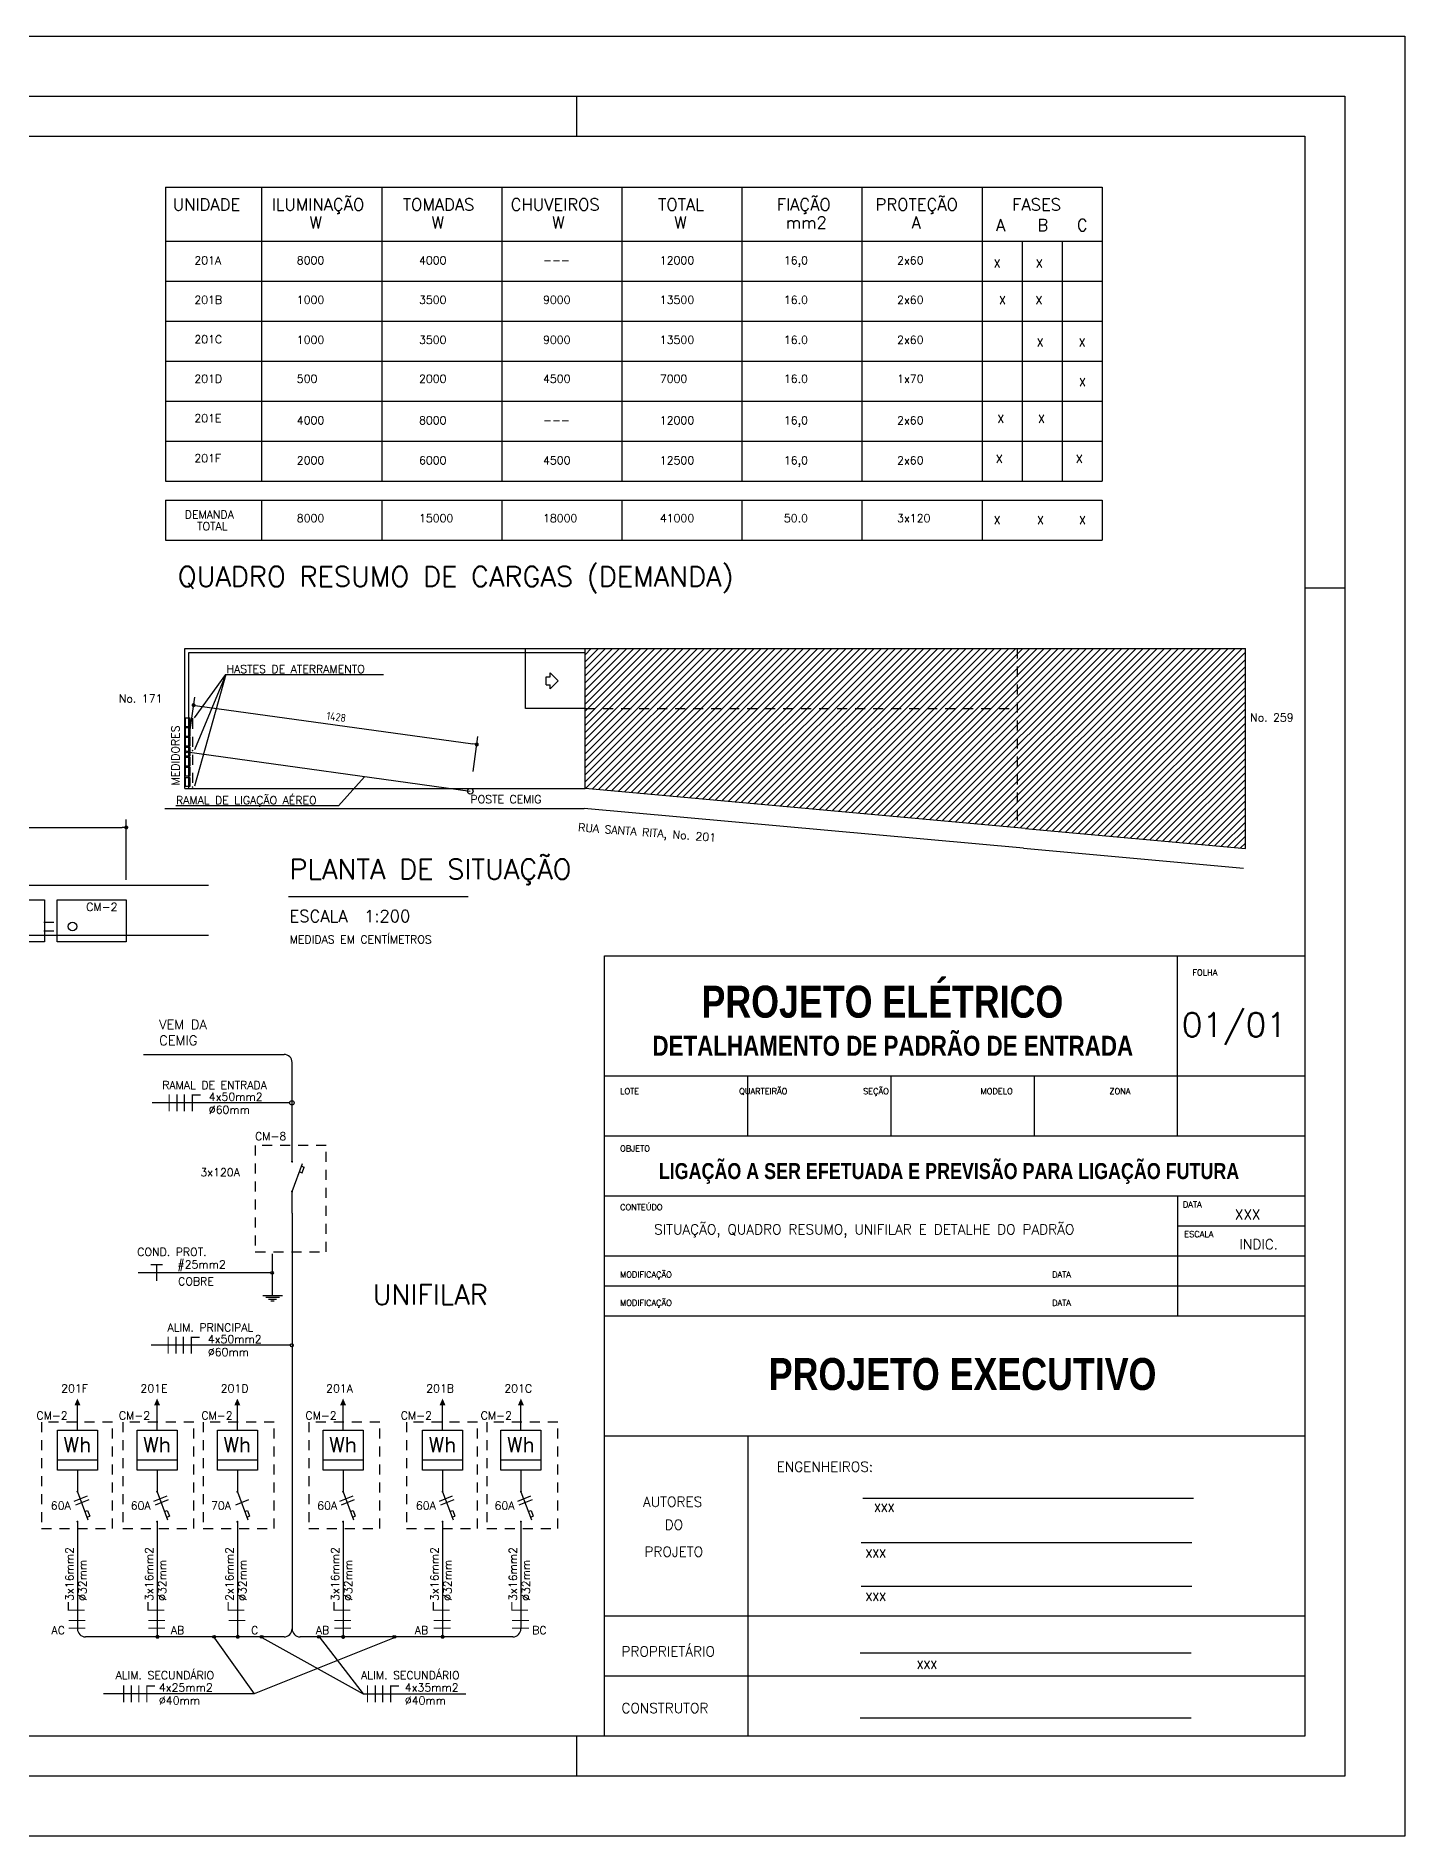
# Model space of a CAD drawing. Extents: x 35 to 221, y -13 to 45.
# Drawn here: x 158.96 to 176.07, y 14.24 to 36.74 of the extents above; entities that cross this region are included whole.
import ezdxf

# ---------------------------------------------------------------- set-up
doc = ezdxf.new("R2010")
doc.units = 0
doc.header["$LTSCALE"] = 0.5
doc.header["$MEASUREMENT"] = 0
doc.linetypes.add('HIDDEN', pattern=[0.375, 0.25, -0.125])
doc.layers.get('0').update_dxf_attribs({"linetype": 'CONTINUOUS'})
doc.layers.get('DEFPOINTS').update_dxf_attribs({"linetype": 'CONTINUOUS'})
for name, color, linetype in [('CARIMBO', 4, 'CONTINUOUS'), ('FORMATO', 2, 'CONTINUOUS'), ('MEDICAO', 4, 'CONTINUOUS'), ('QUADRO', 2, 'CONTINUOUS'), ('SIMB', 15, 'CONTINUOUS'), ('SITUACAO', 2, 'CONTINUOUS'), ('TEXT_MEDICAO', 2, 'CONTINUOUS'), ('TITULOS', 6, 'CONTINUOUS')]:
    doc.layers.add(name, color=color, linetype=linetype)
doc.styles.add('ROMANS', font='romans.shx')
doc.styles.add('SANSSERIFBOLD', font='sasb____.pfb', dxfattribs={"height": 0.004})
doc.styles.get("Standard").update_dxf_attribs({"font": 'ISOCP'})
doc.dimstyles.new('MEDICAO$0', dxfattribs={"dimtxt": 0.1, "dimasz": 0.05, "dimexe": 0.1, "dimexo": 0.25, "dimgap": 0.05, "dimtad": 1, "dimdec": 4, "dimlfac": 100, "dimdsep": 46, "dimtxsty": 'Standard', "dimblk1": 'DOT', "dimblk2": 'DOT', "dimsah": 1, "dimcen": 2.5, "dimclrd": 1, "dimclre": 1, "dimclrt": 2, "dimadec": 0, "dimazin": 0, "dimtfac": 1, "dimtdec": 4, "dimtmove": 0, "dimatfit": 3, "dimldrblk": 'DOT', "dimfxl": 1, "dimtvp": 1, "dimtolj": 1, "dimtzin": 0, "dimarcsym": 0})

# ---------------------------------------------------------------- blocks, each defined once
blk = doc.blocks.new('A2')
at = {"layer": 'FORMATO', "color": 1}
for p, q in [((-30.45, 21.75), (0.75, 21.75)), ((0.75, 21.75), (0.75, -0.75)), ((-9.6, 21), (-9.6, 20.5)), ((0, 14.85), (-0.5, 14.85)), ((-9.6, 0.5), (-9.6, 0)), ((0.75, -0.75), (-30.45, -0.75))]:
    blk.add_line(p, q, dxfattribs=at)
at = {"layer": 'FORMATO'}
for p, q in [((-28.95, 21), (0, 21)), ((0, 21), (0, 0)), ((0, 0), (-29.7, 0))]:
    blk.add_line(p, q, dxfattribs=at)
at = {"layer": 'FORMATO', "color": 8}
for p, q in [((-28.45, 20.5), (-0.5, 20.5)), ((-0.5, 20.5), (-0.5, 0.5)), ((-0.5, 0.5), (-28.45, 0.5))]:
    blk.add_line(p, q, dxfattribs=at)
blk = doc.blocks.new('A2_50')
at = {"layer": 'FORMATO'}
blk.add_blockref('A2', (40.031, 7.719), dxfattribs=at)
blk = doc.blocks.new('FAFAFANE')
at = {"const_width": 0.015}
for points in [[(0.0075, 0.105), (0.0075, -0.105)], [(0.105, 0.105), (0.105, -0.105)], [(0.1975, 0.105), (0.1975, -0.105)], [(0.2975, 0.105), (0.2975, -0.105)], [(0.3025, 0.0975), (0.4, 0.0975)]]:
    blk.add_lwpolyline(points, dxfattribs=at)
at = {"style": 'ROMANS'}
blk.add_attdef('C', (0.105, 0.12), '', height=0.1, dxfattribs=at)
blk = doc.blocks.new('NEUTRO')
at = {"const_width": 0.015}
for points in [[(0.008, 0.105), (0.008, -0.105)], [(0.01, 0.098), (0.11, 0.098)]]:
    blk.add_lwpolyline(points, dxfattribs=at)
at = {"style": 'ROMANS'}
blk.add_attdef('C', (0.002, 0.149), '', height=0.1, dxfattribs=at)
blk = doc.blocks.new('FASE')
at = {"const_width": 0.015}
blk.add_lwpolyline([(0.007, 0.105), (0.007, -0.105)], dxfattribs=at)
at = {"style": 'ROMANS'}
blk.add_attdef('C', (-0.007, 0.177), '', height=0.1, dxfattribs=at)
blk = doc.blocks.new('TERRA')
at = {"const_width": 0.015}
for points in [[(-0.004, 0.098), (0.148, 0.098)], [(0.071, 0.105), (0.071, -0.105)]]:
    blk.add_lwpolyline(points, dxfattribs=at)
at = {"style": 'ROMANS', "flags": 1}
blk.add_attdef('C', (0.026, 0.118), '', height=0.1, dxfattribs=at)
at = {"style": 'ROMANS'}
blk.add_attdef('B', (0.026, -0.251), '', height=0.1, dxfattribs=at)
blk = doc.blocks.new('_DOT')
at = {"color": 0, "linetype": 'ByBlock'}
blk.add_line((-0.5, 0), (-1, 0), dxfattribs=at)
at = {"color": 0, "linetype": 'ByBlock', "const_width": 0.5}
blk.add_lwpolyline([(-0.25, 0, 1), (0.25, 0, 1)], format="xyb", close=True, dxfattribs=at)
blk = doc.blocks.new('*D41')
at = {"layer": 'DEFPOINTS', "color": 0}
for p in [(160.092, 26.847), (153.054, 25.943), (160.092, 25.943)]:
    blk.add_point(p, dxfattribs=at)
at = {"layer": 'MEDICAO', "color": 1, "lineweight": -2}
for p, q in [((153.054, 26.193), (153.054, 26.947)), ((153.104, 26.847), (160.042, 26.847)), ((160.092, 26.193), (160.092, 26.947))]:
    blk.add_line(p, q, dxfattribs=at)
at = {"layer": 'MEDICAO', "color": 1, "lineweight": -2, "xscale": 0.05, "yscale": 0.05, "zscale": 0.05, "rotation": 180}
blk.add_blockref('_DOT', (153.054, 26.847), dxfattribs=at)
at = {"layer": 'MEDICAO', "color": 1, "lineweight": -2, "xscale": 0.05, "yscale": 0.05, "zscale": 0.05}
blk.add_blockref('_DOT', (160.092, 26.847), dxfattribs=at)
at = {"layer": 'MEDICAO', "color": 2, "insert": (156.573, 26.947), "char_height": 0.1, "attachment_point": 5}
blk.add_mtext('\\A1;{350}', dxfattribs=at)
blk = doc.blocks.new('*X27')
at = {"color": 0}
for p, q in [((52.599, 8.759), (59.278, 15.437)), ((52.599, 9.112), (58.925, 15.437)), ((52.599, 9.466), (58.571, 15.437)), ((52.599, 9.82), (58.217, 15.437)), ((52.599, 10.173), (57.864, 15.437)), ((52.599, 10.527), (57.51, 15.437)), ((52.599, 10.88), (57.157, 15.437)), ((52.599, 11.234), (56.803, 15.437)), ((52.599, 11.587), (56.45, 15.437)), ((52.599, 11.941), (56.096, 15.437)), ((52.599, 12.294), (55.743, 15.437)), ((52.599, 12.648), (55.389, 15.437)), ((52.599, 13.001), (55.035, 15.437)), ((52.599, 13.355), (54.682, 15.437)), ((52.599, 13.709), (54.328, 15.437)), ((52.599, 14.062), (53.975, 15.437)), ((52.599, 14.416), (53.621, 15.437)), ((52.599, 14.769), (53.268, 15.437)), ((52.599, 15.123), (52.914, 15.437)), ((52.629, 8.435), (59.632, 15.437)), ((52.953, 8.405), (59.985, 15.437)), ((53.277, 8.376), (60.339, 15.437)), ((53.601, 8.346), (60.692, 15.437)), ((53.925, 8.317), (61.046, 15.437)), ((54.249, 8.288), (61.399, 15.437)), ((54.574, 8.258), (61.753, 15.437)), ((54.898, 8.229), (62.107, 15.437)), ((55.222, 8.199), (62.46, 15.437)), ((55.546, 8.17), (62.814, 15.437)), ((55.87, 8.14), (63.167, 15.437)), ((56.194, 8.111), (63.521, 15.437)), ((56.518, 8.081), (63.874, 15.437)), ((56.842, 8.052), (64.228, 15.437)), ((57.166, 8.022), (64.581, 15.437)), ((57.49, 7.993), (64.935, 15.437)), ((57.814, 7.963), (65.289, 15.437)), ((58.139, 7.934), (65.642, 15.437)), ((58.463, 7.904), (65.996, 15.437)), ((58.787, 7.875), (66.349, 15.437)), ((59.111, 7.846), (66.703, 15.437)), ((59.435, 7.816), (67.056, 15.437)), ((59.759, 7.787), (67.41, 15.437)), ((60.083, 7.757), (67.763, 15.437)), ((60.407, 7.728), (68.117, 15.437)), ((60.731, 7.698), (68.471, 15.437)), ((61.055, 7.669), (68.824, 15.437)), ((61.379, 7.639), (69.178, 15.437)), ((61.704, 7.61), (69.531, 15.437)), ((62.028, 7.58), (69.885, 15.437)), ((62.352, 7.551), (70.238, 15.437)), ((62.676, 7.521), (70.592, 15.437)), ((63, 7.492), (70.945, 15.437)), ((63.324, 7.463), (71.299, 15.437)), ((63.648, 7.433), (71.652, 15.437)), ((63.972, 7.404), (72.006, 15.437)), ((64.296, 7.374), (72.36, 15.437)), ((64.62, 7.345), (72.713, 15.437)), ((64.944, 7.315), (73.067, 15.437)), ((65.269, 7.286), (73.42, 15.437)), ((65.593, 7.256), (73.774, 15.437)), ((65.917, 7.227), (74.127, 15.437)), ((66.241, 7.197), (74.481, 15.437)), ((66.565, 7.168), (74.834, 15.437)), ((66.889, 7.138), (75.188, 15.437)), ((67.213, 7.109), (75.542, 15.437)), ((67.537, 7.08), (75.895, 15.437)), ((67.861, 7.05), (76.249, 15.437)), ((68.185, 7.021), (76.602, 15.437)), ((68.509, 6.991), (76.956, 15.437)), ((68.834, 6.962), (77.309, 15.437)), ((69.158, 6.932), (77.663, 15.437)), ((69.482, 6.903), (78.016, 15.437)), ((69.806, 6.873), (78.37, 15.437)), ((70.13, 6.844), (78.724, 15.437)), ((70.454, 6.814), (79.077, 15.437)), ((70.778, 6.785), (79.431, 15.437)), ((71.102, 6.755), (79.784, 15.437)), ((71.426, 6.726), (80.138, 15.437)), ((71.75, 6.697), (80.491, 15.437)), ((72.074, 6.667), (80.845, 15.437)), ((72.399, 6.638), (81.198, 15.437)), ((72.723, 6.608), (81.552, 15.437)), ((73.047, 6.579), (81.906, 15.437)), ((73.371, 6.549), (82.259, 15.437)), ((73.695, 6.52), (82.613, 15.437)), ((74.019, 6.49), (82.966, 15.437)), ((74.343, 6.461), (83.32, 15.437)), ((74.667, 6.431), (83.673, 15.437)), ((74.991, 6.402), (84.027, 15.437)), ((75.315, 6.372), (84.38, 15.437)), ((75.639, 6.343), (84.734, 15.437)), ((75.964, 6.313), (85.088, 15.437)), ((76.288, 6.284), (85.441, 15.437)), ((76.612, 6.255), (85.599, 15.242)), ((76.936, 6.225), (85.599, 14.889)), ((77.26, 6.196), (85.599, 14.535)), ((77.584, 6.166), (85.599, 14.182)), ((77.908, 6.137), (85.599, 13.828)), ((78.232, 6.107), (85.599, 13.475)), ((78.556, 6.078), (85.599, 13.121)), ((78.88, 6.048), (85.599, 12.767)), ((79.204, 6.019), (85.599, 12.414)), ((79.529, 5.989), (85.599, 12.06)), ((79.853, 5.96), (85.599, 11.707)), ((80.177, 5.93), (85.599, 11.353)), ((80.501, 5.901), (85.599, 11)), ((80.825, 5.872), (85.599, 10.646)), ((81.149, 5.842), (85.599, 10.293)), ((81.473, 5.813), (85.599, 9.939)), ((81.797, 5.783), (85.599, 9.585)), ((82.121, 5.754), (85.599, 9.232)), ((82.445, 5.724), (85.599, 8.878)), ((82.769, 5.695), (85.599, 8.525)), ((83.094, 5.665), (85.599, 8.171)), ((83.418, 5.636), (85.599, 7.818)), ((83.742, 5.606), (85.599, 7.464)), ((84.066, 5.577), (85.599, 7.111)), ((84.39, 5.547), (85.599, 6.757)), ((84.714, 5.518), (85.599, 6.404)), ((85.038, 5.489), (85.599, 6.05)), ((85.362, 5.459), (85.599, 5.696))]:
    blk.add_line(p, q, dxfattribs=at)
blk = doc.blocks.new('*D43')
at = {"layer": 'DEFPOINTS', "color": 0}
for p in [(160.852, 27.793), (164.471, 27.884), (164.39, 27.301)]:
    blk.add_point(p, dxfattribs=at)
at = {"layer": 'SITUACAO', "color": 1, "lineweight": -2}
for p, q in [((160.887, 28.04), (160.947, 28.475)), ((160.983, 28.369), (164.421, 27.891)), ((164.424, 27.548), (164.485, 27.983))]:
    blk.add_line(p, q, dxfattribs=at)
at = {"layer": 'SITUACAO', "color": 1, "lineweight": -2, "xscale": 0.05, "yscale": 0.05, "zscale": 0.05}
for p, rotation in [((160.933, 28.376), 172.0795327918839), ((164.471, 27.884), 352.0795327918839)]:
    blk.add_blockref('_DOT', p, dxfattribs=dict(at, rotation=rotation))
at = {"layer": 'SITUACAO', "color": 2, "insert": (162.716, 28.229), "char_height": 0.1, "attachment_point": 5, "rotation": 352.0795}
blk.add_mtext('\\A1;{1428}', dxfattribs=at)

msp = doc.modelspace()

# ---------------------------------------------------------------- linework, layer by layer
at = {"layer": 'CARIMBO', "color": 6}
for p, q in [((166.0673214, 25.2404064), (174.8173214, 25.2404064)), ((166.0673214, 15.4904064), (166.0673214, 25.2404064)), ((166.0673214, 23.7404064), (174.8173214, 23.7404064)), ((166.0673214, 22.9904064), (174.8173214, 22.9904064)), ((166.0673214, 22.2404064), (174.8173214, 22.2404064)), ((166.0673214, 20.7404064), (174.8173214, 20.7404064)), ((166.0673214, 19.2404064), (174.8173214, 19.2404064)), ((166.0673214, 16.9904064), (174.8173214, 16.9904064)), ((166.0673214, 16.2404064), (174.8173214, 16.2404064))]:
    msp.add_line(p, q, dxfattribs=at)
at = {"layer": 'CARIMBO', "color": 4}
for p, q in [((173.2273214, 23.7404064), (173.2273214, 25.2404064)), ((167.8573214, 22.9904064), (167.8573214, 23.7404064)), ((169.6473214, 22.9904064), (169.6473214, 23.7404064)), ((171.4373214, 22.9904064), (171.4373214, 23.7404064)), ((173.2273214, 22.9904064), (173.2273214, 23.7404064)), ((173.2273214, 22.2404064), (173.2273214, 21.4904064)), ((166.0673214, 21.4904064), (174.8173214, 21.4904064)), ((166.0673214, 21.1154064), (174.8173214, 21.1154064)), ((167.8573214, 19.2404064), (167.8573214, 15.4904064)), ((169.2954146, 18.4630996), (173.4267391, 18.4630996)), ((169.2736545, 17.907331), (173.4049789, 17.907331)), ((169.2736545, 17.3641289), (173.4049789, 17.3641289)), ((169.2627743, 16.5302864), (173.3940988, 16.5302864)), ((169.2627743, 15.7166202), (173.3940988, 15.7166202))]:
    msp.add_line(p, q, dxfattribs=at)
at = {"layer": 'CARIMBO'}
for p, q in [((174.8173214, 25.2404064), (174.8173214, 15.4904064)), ((173.2273214, 21.8654064), (174.8173214, 21.8654064)), ((173.2273214, 21.4904064), (173.2273214, 20.7404064)), ((166.0673214, 15.4904064), (174.8173214, 15.4904064))]:
    msp.add_line(p, q, dxfattribs=at)
for p in [(167.8573214, 22.9904064), (169.6473214, 22.9904064), (171.4373214, 22.9904064), (173.2273214, 22.9904064)]:
    msp.add_point(p, dxfattribs=at)
at = {"layer": 'MEDICAO', "color": 3}
for p, q in [((152.5030526, 26.1258175), (161.1177307, 26.1258175)), ((152.474172, 25.5008175), (161.1177307, 25.5008175))]:
    msp.add_line(p, q, dxfattribs=at)
at = {"layer": 'MEDICAO', "color": 1, "linetype": 'HIDDEN'}
for p, q in [((159.0614955, 25.662271), (159.2333721, 25.662271)), ((159.0614955, 25.5552914), (159.2333721, 25.5552914))]:
    msp.add_line(p, q, dxfattribs=at)
at = {"layer": 'MEDICAO'}
for p, q in [((160.3083177, 24.0098206), (162.0629558, 24.0098206)), ((162.1629558, 22.6638277), (162.1629558, 23.9098206)), ((162.1629558, 22.2950777), (162.294012, 22.6473367)), ((162.1629558, 22.0903611), (162.1629558, 22.3013277)), ((162.1629558, 22.0243445), (162.1629558, 22.2950777)), ((162.1629558, 22.0243445), (162.1629558, 16.8298079)), ((161.9156249, 21.5178129), (161.9156249, 20.9981673)), ((161.7978176, 20.9981673), (162.0448745, 20.9981673)), ((161.8337562, 20.9760001), (162.0058608, 20.9760001)), ((161.8685863, 20.9504224), (161.9700057, 20.9504224)), ((161.8993205, 20.932007), (161.9402966, 20.932007)), ((159.2320537, 19.3146013), (159.7320537, 19.3146013)), ((159.2320537, 18.8146013), (159.2320537, 19.3146013)), ((159.7320537, 19.3146013), (159.7320537, 18.8146013)), ((160.2266671, 19.3146013), (160.7266671, 19.3146013)), ((160.2266671, 18.8146013), (160.2266671, 19.3146013)), ((160.7266671, 19.3146013), (160.7266671, 18.8146013)), ((161.2295316, 18.8146013), (161.2295316, 19.3146013)), ((161.2295316, 19.3146013), (161.7295316, 19.3146013)), ((161.7295316, 19.3146013), (161.7295316, 18.8146013)), ((162.5503969, 18.8146013), (162.5503969, 19.3146013)), ((162.5503969, 19.3146013), (163.0503969, 19.3146013)), ((163.0503969, 19.3146013), (163.0503969, 18.8146013)), ((163.7928556, 18.8146013), (163.7928556, 19.3146013)), ((163.7928556, 19.3146013), (164.2928556, 19.3146013)), ((164.2928556, 19.3146013), (164.2928556, 18.8146013)), ((164.772274, 19.3146013), (165.272274, 19.3146013)), ((164.772274, 18.8146013), (164.772274, 19.3146013)), ((165.272274, 19.3146013), (165.272274, 18.8146013)), ((159.7320537, 18.8146013), (159.2320537, 18.8146013)), ((159.4820537, 18.8146013), (159.4820537, 18.5438681)), ((160.7266671, 18.8146013), (160.2266671, 18.8146013)), ((160.4766671, 18.8146013), (160.4766671, 18.5438681)), ((161.7295316, 18.8146013), (161.2295316, 18.8146013)), ((161.4795316, 18.8146013), (161.4795316, 18.5438681)), ((163.0503969, 18.8146013), (162.5503969, 18.8146013)), ((162.8003969, 18.8146013), (162.8003969, 18.5438681)), ((164.2928556, 18.8146013), (163.7928556, 18.8146013)), ((164.0428556, 18.8146013), (164.0428556, 18.5438681)), ((165.272274, 18.8146013), (164.772274, 18.8146013)), ((165.022274, 18.8146013), (165.022274, 18.5438681)), ((159.4820537, 18.5438681), (159.61311, 18.1916092)), ((160.4766671, 18.5438681), (160.6077233, 18.1916092)), ((161.4795316, 18.5438681), (161.6105878, 18.1916092)), ((162.8003969, 18.5438681), (162.9314531, 18.1916092)), ((164.0428556, 18.5438681), (164.1739118, 18.1916092)), ((165.022274, 18.5438681), (165.1533302, 18.1916092)), ((159.4820537, 18.1688681), (159.4820537, 16.8298079)), ((160.4766671, 18.1688681), (160.4766671, 16.7298079)), ((161.4795316, 18.1688681), (161.4795316, 16.7298079)), ((162.8003969, 18.1688681), (162.8003969, 16.7298079)), ((164.0428556, 18.1688681), (164.0428556, 16.7298079)), ((165.022274, 18.1688681), (165.022274, 16.8298079)), ((162.0629558, 16.7298079), (159.5820537, 16.7298079)), ((164.922274, 16.7298079), (162.2629558, 16.7298079))]:
    msp.add_line(p, q, dxfattribs=at)
at = {"layer": 'MEDICAO', "color": 2}
for p, q in [((162.2547839, 22.5418976), (162.2899303, 22.5288215)), ((162.280936, 22.6121903), (162.3160823, 22.5991143)), ((162.2899303, 22.5288215), (162.3160823, 22.5991143)), ((159.4820537, 19.3146013), (159.4820537, 19.6235583)), ((160.4766671, 19.3146013), (160.4766671, 19.6235583)), ((161.4795316, 19.3146013), (161.4795316, 19.6235583)), ((162.8003969, 19.3146013), (162.8003969, 19.6235583)), ((164.0428556, 19.3146013), (164.0428556, 19.6235583)), ((165.022274, 19.3146013), (165.022274, 19.6235583)), ((159.7320537, 18.9396013), (159.2320537, 18.9396013)), ((160.7266671, 18.9396013), (160.2266671, 18.9396013)), ((161.7295316, 18.9396013), (161.2295316, 18.9396013)), ((163.0503969, 18.9396013), (162.5503969, 18.9396013)), ((164.2928556, 18.9396013), (163.7928556, 18.9396013)), ((165.272274, 18.9396013), (164.772274, 18.9396013)), ((159.5738819, 18.2970483), (159.6090282, 18.3101243)), ((159.6000339, 18.2267555), (159.6351803, 18.2398316)), ((159.6090282, 18.3101243), (159.6351803, 18.2398316)), ((160.5684952, 18.2970483), (160.6036416, 18.3101243)), ((160.5946473, 18.2267555), (160.6297937, 18.2398316)), ((160.6036416, 18.3101243), (160.6297937, 18.2398316)), ((161.5713597, 18.2970483), (161.6065061, 18.3101243)), ((161.5975118, 18.2267555), (161.6326581, 18.2398316)), ((161.6065061, 18.3101243), (161.6326581, 18.2398316)), ((162.892225, 18.2970483), (162.9273714, 18.3101243)), ((162.9183771, 18.2267555), (162.9535235, 18.2398316)), ((162.9273714, 18.3101243), (162.9535235, 18.2398316)), ((164.1346837, 18.2970483), (164.1698301, 18.3101243)), ((164.1608358, 18.2267555), (164.1959822, 18.2398316)), ((164.1698301, 18.3101243), (164.1959822, 18.2398316)), ((165.1141021, 18.2970483), (165.1492485, 18.3101243)), ((165.1402542, 18.2267555), (165.1754005, 18.2398316)), ((165.1492485, 18.3101243), (165.1754005, 18.2398316))]:
    msp.add_line(p, q, dxfattribs=at)
at = {"layer": 'MEDICAO', "color": 5}
for p, q in [((159.4426319, 18.4259885), (159.6078837, 18.4933429)), ((160.4372452, 18.4259885), (160.6024971, 18.4933429)), ((162.7609751, 18.4259885), (162.9262269, 18.4933429)), ((164.0034338, 18.4259885), (164.1686856, 18.4933429)), ((164.9828521, 18.4259885), (165.1481039, 18.4933429)), ((159.4615039, 18.3796868), (159.6267557, 18.4470412)), ((160.4561172, 18.3796868), (160.621369, 18.4470412)), ((161.4589817, 18.3796868), (161.6242335, 18.4470412)), ((162.779847, 18.3796868), (162.9450988, 18.4470412)), ((164.0223057, 18.3796868), (164.1875575, 18.4470412)), ((165.0017241, 18.3796868), (165.1669759, 18.4470412))]:
    msp.add_line(p, q, dxfattribs=at)
at = {"layer": 'MEDICAO'}
for points in [[(158.2063539, 25.4180329), (158.2063539, 25.9430329), (159.0688539, 25.9430329), (159.0688539, 25.4180329)], [(159.2291843, 25.4180329), (159.2291843, 25.9430329), (160.0916843, 25.9430329), (160.0916843, 25.4180329)]]:
    msp.add_lwpolyline(points, close=True, dxfattribs=at)
at = {"layer": 'MEDICAO', "color": 2, "linetype": 'HIDDEN'}
for points in [[(161.7041768, 22.8722685), (161.7041768, 21.5443636), (162.5907562, 21.5443636), (162.5907562, 22.8722685)], [(159.0318673, 19.411912), (159.0318673, 18.0840072), (159.9184467, 18.0840072), (159.9184467, 19.411912)], [(160.0500216, 19.411912), (160.0500216, 18.0840072), (160.9366009, 18.0840072), (160.9366009, 19.411912)], [(161.0528861, 19.411912), (161.0528861, 18.0840072), (161.9394654, 18.0840072), (161.9394654, 19.411912)], [(162.3736879, 19.411912), (162.3736879, 18.0840072), (163.2602673, 18.0840072), (163.2602673, 19.411912)], [(163.5926692, 19.411912), (163.5926692, 18.0840072), (164.4792485, 18.0840072), (164.4792485, 19.411912)], [(164.5956285, 19.411912), (164.5956285, 18.0840072), (165.4822078, 18.0840072), (165.4822078, 19.411912)]]:
    msp.add_lwpolyline(points, close=True, dxfattribs=at)
at = {"layer": 'MEDICAO'}
for points, const_width in [([(162.1567058, 22.6700777, 1), (162.1692058, 22.6700777, 1)], 0.0125), ([(162.1567058, 22.2950777, 1), (162.1692058, 22.2950777, 1)], 0.0125), ([(159.4758037, 18.5438681, -1), (159.4883037, 18.5438681, -1)], 0.0125), ([(160.4704171, 18.5438681, -1), (160.4829171, 18.5438681, -1)], 0.0125), ([(161.4732816, 18.5438681, -1), (161.4857816, 18.5438681, -1)], 0.0125), ([(162.7941469, 18.5438681, -1), (162.8066469, 18.5438681, -1)], 0.0125), ([(164.0366056, 18.5438681, -1), (164.0491056, 18.5438681, -1)], 0.0125), ([(165.016024, 18.5438681, -1), (165.028524, 18.5438681, -1)], 0.0125), ([(159.4758037, 18.1688681, -1), (159.4883037, 18.1688681, -1)], 0.0125), ([(160.4704171, 18.1688681, -1), (160.4829171, 18.1688681, -1)], 0.0125), ([(161.4732816, 18.1688681, -1), (161.4857816, 18.1688681, -1)], 0.0125), ([(162.7941469, 18.1688681, -1), (162.8066469, 18.1688681, -1)], 0.0125), ([(164.0366056, 18.1688681, -1), (164.0491056, 18.1688681, -1)], 0.0125), ([(165.016024, 18.1688681, -1), (165.028524, 18.1688681, -1)], 0.0125), ([(160.4687153, 16.7302497, 1), (160.4937153, 16.7302497, 1)], 0.025), ([(161.4715797, 16.7302497, 1), (161.4965797, 16.7302497, 1)], 0.025), ([(162.7890387, 16.7289336, 1), (162.8140387, 16.7289336, 1)], 0.025), ([(164.0317351, 16.7302497, 1), (164.0567351, 16.7302497, 1)], 0.025)]:
    msp.add_lwpolyline(points, format="xyb", close=True, dxfattribs=dict(at, const_width=const_width))
for points in [[(159.4820537, 19.6235583, 0.075, 0, 0), (159.4820537, 19.7090571, 0, 0, 0)], [(160.4766671, 19.6235583, 0.075, 0, 0), (160.4766671, 19.7090571, 0, 0, 0)], [(161.4795316, 19.6235583, 0.075, 0, 0), (161.4795316, 19.7090571, 0, 0, 0)], [(162.8003969, 19.6235583, 0.075, 0, 0), (162.8003969, 19.7090571, 0, 0, 0)], [(164.0428556, 19.6235583, 0.075, 0, 0), (164.0428556, 19.7090571, 0, 0, 0)], [(165.022274, 19.6235583, 0.075, 0, 0), (165.022274, 19.7090571, 0, 0, 0)]]:
    msp.add_lwpolyline(points, format="xyseb", dxfattribs=at)
at = {"layer": 'MEDICAO', "color": 2}
msp.add_circle((159.4199386, 25.6087812), 0.0535689, dxfattribs=at)
at = {"layer": 'MEDICAO'}
for centre, start, end in [((162.0629558, 23.9098206), 0, 90), ((159.5820537, 16.8298079), 180, 270), ((162.0629558, 16.8298079), 270, 0), ((162.2629558, 16.8298079), 180, 270), ((164.922274, 16.8298079), 270, 0)]:
    msp.add_arc(centre, 0.1, start, end, dxfattribs=at)
at = {"layer": 'QUADRO', "color": 4}
for p, q in [((160.583138, 34.849885), (160.583138, 31.1772133)), ((160.583138, 34.849885), (172.283138, 34.849885)), ((161.783138, 34.849885), (161.783138, 31.1772133)), ((163.283138, 34.849885), (163.283138, 31.1772133)), ((164.783138, 34.849885), (164.783138, 31.1772133)), ((166.283138, 34.849885), (166.283138, 31.1772133)), ((167.783138, 34.849885), (167.783138, 31.1772133)), ((169.283138, 34.849885), (169.283138, 31.1772133)), ((170.783138, 34.849885), (170.783138, 31.1772133)), ((172.283138, 34.849885), (172.283138, 31.1772133)), ((160.583138, 34.1772133), (172.283138, 34.1772133)), ((171.283138, 34.1772133), (171.283138, 31.1772133)), ((171.783138, 34.1772133), (171.783138, 31.1772133)), ((160.583138, 33.6772133), (172.283138, 33.6772133)), ((160.583138, 33.1772133), (172.283138, 33.1772133)), ((160.583138, 32.6772133), (172.283138, 32.6772133)), ((160.583138, 32.1772133), (172.283138, 32.1772133)), ((160.583138, 31.6772133), (172.283138, 31.6772133)), ((160.583138, 31.1772133), (172.283138, 31.1772133)), ((160.583138, 30.9369329), (172.283138, 30.9369329)), ((160.583138, 30.9369329), (160.583138, 30.4369329)), ((161.783138, 30.9369329), (161.783138, 30.4369329)), ((163.283138, 30.9369329), (163.283138, 30.4369329)), ((164.783138, 30.9369329), (164.783138, 30.4369329)), ((166.283138, 30.9369329), (166.283138, 30.4369329)), ((167.783138, 30.9369329), (167.783138, 30.4369329)), ((169.283138, 30.9369329), (169.283138, 30.4369329)), ((170.783138, 30.9369329), (170.783138, 30.4369329)), ((172.283138, 30.9369329), (172.283138, 30.4369329)), ((160.583138, 30.4369329), (172.283138, 30.4369329))]:
    msp.add_line(p, q, dxfattribs=at)
at = {"layer": 'SIMB', "color": 2}
for p, q in [((165.3364123, 28.6295239), (165.3364123, 28.7295239)), ((165.3364123, 28.7295239), (165.3864123, 28.7295239)), ((165.3364123, 28.6295239), (165.3864123, 28.6295239)), ((165.4864123, 28.6795239), (165.3864123, 28.7795239)), ((165.3864123, 28.7295239), (165.3864123, 28.7795239)), ((165.4864123, 28.6795239), (165.3864123, 28.5795239)), ((165.3864123, 28.5795239), (165.3864123, 28.6295239))]:
    msp.add_line(p, q, dxfattribs=at)
at = {"layer": 'SITUACAO'}
for p, q in [((160.823293, 27.3353293), (160.823293, 29.0853293)), ((160.823293, 29.0853293), (174.073293, 29.0853293)), ((160.873293, 27.3353293), (160.873293, 29.0353293)), ((160.873293, 29.0353293), (165.823293, 29.0353293)), ((165.0787288, 28.3353293), (165.0787288, 29.0853293)), ((165.823293, 28.3353293), (165.823293, 29.0853293)), ((174.073293, 26.5853293), (174.073293, 29.0853293)), ((160.9430765, 28.2172908), (161.335146, 28.7600744)), ((161.335146, 28.7600744), (160.9430765, 27.8168766)), ((161.335146, 28.7600744), (160.9430765, 27.3630739)), ((161.335146, 28.7600744), (163.3044041, 28.7600744)), ((165.823293, 28.3353293), (165.0787288, 28.3353293)), ((165.823293, 27.3353293), (165.823293, 28.3353293)), ((163.0697139, 27.4792621), (162.7436438, 27.1183152)), ((160.823293, 27.3353293), (165.823293, 27.3353293)), ((171.323293, 26.8353293), (165.823293, 27.3353293)), ((160.5715981, 27.0853293), (165.8119527, 27.0853293)), ((162.7436438, 27.1183152), (160.712693, 27.1183152)), ((171.300659, 26.586356), (165.8119527, 27.0853293)), ((171.323293, 26.8353293), (174.073293, 26.5853293)), ((171.300659, 26.586356), (174.050659, 26.336356))]:
    msp.add_line(p, q, dxfattribs=at)
at = {"layer": 'SITUACAO', "linetype": 'HIDDEN'}
for p, q in [((171.223293, 29.0853293), (171.223293, 26.8444202)), ((160.9201214, 28.20434), (160.9201214, 27.3493303)), ((165.823293, 28.3353293), (171.223293, 28.3353293))]:
    msp.add_line(p, q, dxfattribs=at)
at = {"layer": 'SITUACAO', "color": 4}
msp.add_line((160.8521241, 27.7927067), (164.389756, 27.3005316), dxfattribs=at)
at = {"layer": 'SITUACAO', "color": 3}
for points in [[(160.8840443, 28.1054666), (160.8315443, 28.1054666), (160.8315443, 28.2179666), (160.8840443, 28.2179666)], [(160.8840443, 27.9841521), (160.8315443, 27.9841521), (160.8315443, 28.0966521), (160.8840443, 28.0966521)], [(160.8840443, 27.8628376), (160.8315443, 27.8628376), (160.8315443, 27.9753376), (160.8840443, 27.9753376)], [(160.8840443, 27.7383305), (160.8315443, 27.7383305), (160.8315443, 27.8508305), (160.8840443, 27.8508305)], [(160.8840443, 27.6138235), (160.8315443, 27.6138235), (160.8315443, 27.7263235), (160.8840443, 27.7263235)], [(160.8840443, 27.4893164), (160.8315443, 27.4893164), (160.8315443, 27.6018164), (160.8840443, 27.6018164)], [(160.8840443, 27.3584243), (160.8315443, 27.3584243), (160.8315443, 27.4709243), (160.8840443, 27.4709243)]]:
    msp.add_lwpolyline(points, close=True, dxfattribs=at)
at = {"layer": 'SITUACAO', "const_width": 0.01}
for points in [[(160.9151214, 28.2073828, 1), (160.9251214, 28.2073828, 1)], [(160.9151214, 27.8087839, 1), (160.9251214, 27.8087839, 1)], [(160.9151214, 27.3523731, 1), (160.9251214, 27.3523731, 1)]]:
    msp.add_lwpolyline(points, format="xyb", close=True, dxfattribs=at)
at = {"layer": 'SITUACAO', "color": 3}
msp.add_circle((160.8521241, 27.7927067), 0.0127878, dxfattribs=at)
at = {"layer": 'SITUACAO'}
msp.add_circle((164.389756, 27.3005316), 0.0353193, dxfattribs=at)
at = {"layer": 'TEXT_MEDICAO'}
for p, q in [((162.1397656, 23.4047764), (160.4147017, 23.4047764)), ((161.9008273, 21.2805359), (160.2392741, 21.2805359)), ((162.1455931, 20.3753109), (160.4028683, 20.3753109)), ((161.1943979, 16.7114562), (161.6914051, 16.0175769)), ((163.4401019, 16.7157135), (161.6914051, 16.0175769)), ((161.785492, 16.722238), (163.0517636, 16.0175769)), ((162.5005377, 16.7297917), (163.0517636, 16.0175769)), ((161.6914051, 16.0175769), (159.8081733, 16.0175769)), ((163.0517636, 16.0175769), (164.3331519, 16.0175769))]:
    msp.add_line(p, q, dxfattribs=at)
for centre, radius in [((162.1613485, 23.4051633), 0.0272568), ((161.913216, 21.2808747), 0.0162902), ((162.1584356, 20.3739012), 0.0179922), ((161.1878785, 16.7297917), 0.0179922), ((161.7825704, 16.7297917), 0.0179922), ((162.5005377, 16.7297917), 0.0179922), ((163.4405779, 16.7297917), 0.0179922)]:
    msp.add_circle(centre, radius, dxfattribs=at)
at = {"layer": 'TITULOS', "color": 8}
msp.add_line((162.1203696, 25.9848779), (164.3625036, 25.9848779), dxfattribs=at)

# ---------------------------------------------------------------- block references
at = {"layer": 'FORMATO'}
msp.add_blockref('A2_50', (135.285855, 7.2713053), dxfattribs=at)
at = {"layer": 'SITUACAO', "color": 1, "xscale": 0.25, "yscale": 0.25, "zscale": 0.25}
msp.add_blockref('*X27', (152.6734265, 25.2259543), dxfattribs=at)
at = {"layer": 'TEXT_MEDICAO'}
for name, p in [('FAFAFANE', (160.6199369, 23.4047764)), ('TERRA', (160.3995658, 21.2838797)), ('FAFAFANE', (160.6081034, 20.3753109)), ('FAFAFANE', (160.0512, 16.0170932)), ('FAFAFANE', (163.0987539, 16.0170932))]:
    msp.add_blockref(name, p, dxfattribs=at)
at = {"layer": 'TEXT_MEDICAO', "rotation": 90}
for name, p in [('NEUTRO', (159.4658411, 17.0548987)), ('NEUTRO', (160.4604544, 17.0548987)), ('NEUTRO', (161.4633189, 17.0548987)), ('NEUTRO', (162.7841842, 17.0548987)), ('NEUTRO', (164.0266429, 17.0548987)), ('NEUTRO', (165.0060613, 17.0548987)), ('FASE', (159.4767698, 16.9266107)), ('FASE', (160.4713832, 16.9266107)), ('FASE', (161.4742476, 16.9266107)), ('FASE', (162.795113, 16.9266107)), ('FASE', (164.0375717, 16.9266107)), ('FASE', (165.01699, 16.9266107)), ('FASE', (159.4767698, 16.8316486)), ('FASE', (160.4713832, 16.8316486)), ('FASE', (162.795113, 16.8316486)), ('FASE', (164.0375717, 16.8316486)), ('FASE', (165.01699, 16.8316486))]:
    msp.add_blockref(name, p, dxfattribs=at)

# ---------------------------------------------------------------- texts
at = {"layer": 'CARIMBO', "color": 6, "style": 'SANSSERIFBOLD', "width": 0.8}
for s, p in [('PROJETO ELÉTRICO', (167.27855, 24.46923)), ('PROJETO EXECUTIVO', (168.118686, 19.815036))]:
    msp.add_text(s, height=0.4, dxfattribs=at).set_placement(p)
at = {"layer": 'CARIMBO', "color": 2, "style": 'ROMANS'}
for s, p in [('FOLHA', (173.4109613, 24.9960244)), ('LOTE                      QUARTEIRÃO                SEÇÃO                    MODELO                     ZONA', (166.2612407, 23.5128783)), ('OBJETO', (166.2612407, 22.7970064)), ('CONTEÚDO', (166.2612407, 22.0634401)), ('DATA', (173.2929235, 22.0971479)), ('ESCALA', (173.309786, 21.7263614)), ('MODIFICAÇÃO                                                                                    DATA', (166.2612407, 21.2207435)), ('MODIFICAÇÃO                                                                                    DATA', (166.2612407, 20.8668109))]:
    msp.add_text(s, height=0.075, dxfattribs=at).set_placement(p)
at = {"layer": 'CARIMBO', "color": 6, "style": 'ROMANS'}
msp.add_text('01/01', height=0.3, dxfattribs=at).set_placement((173.2799353, 24.2319407))
at = {"layer": 'CARIMBO', "color": 4, "style": 'SANSSERIFBOLD', "width": 0.8}
for s, height, p in [('DETALHAMENTO DE PADRÃO DE ENTRADA', 0.25, (166.6649739, 23.9932421)), ('LIGAÇÃO A SER EFETUADA E PREVISÃO PARA LIGAÇÃO FUTURA', 0.2, (166.744864, 22.4519091))]:
    msp.add_text(s, height=height, dxfattribs=at).set_placement(p)
at = {"layer": 'CARIMBO', "color": 4, "style": 'ROMANS'}
for s, p in [('XXX', (173.9420479, 21.9453729)), ('SITUAÇÃO, QUADRO RESUMO, UNIFILAR E DETALHE DO PADRÃO', (166.6867232, 21.7603192)), ('INDIC.', (174.0001263, 21.5741628)), ('ENGENHEIROS:', (168.2172963, 18.7937772))]:
    msp.add_text(s, height=0.125, dxfattribs=at).set_placement(p)
at = {"layer": 'CARIMBO', "color": 5, "style": 'ROMANS'}
for s, p in [('AUTORES', (166.547904, 18.3555749)), ('DO', (166.8177048, 18.069058)), ('PROJETO', (166.5647666, 17.7319794)), ('PROPRIETÁRIO', (166.2781032, 16.4847884)), ('CONSTRUTOR', (166.2781032, 15.7769232))]:
    msp.add_text(s, height=0.125, dxfattribs=at).set_placement(p)
at = {"layer": 'CARIMBO', "style": 'ROMANS'}
for p in [(169.4335693, 18.2945603), (169.3274964, 17.7219377), (169.3274964, 17.1787356), (169.967769, 16.3280361)]:
    msp.add_text('XXX', height=0.1, dxfattribs=at).set_placement(p)
at = {"layer": 'MEDICAO', "color": 2, "style": 'ROMANS'}
for p in [(159.3096089, 19.039201), (160.3042223, 19.039201), (161.3070868, 19.039201), (162.6279521, 19.039201), (163.8704108, 19.039201), (164.8498291, 19.039201)]:
    msp.add_text('Wh', height=0.1875, dxfattribs=at).set_placement(p)
at = {"layer": 'QUADRO', "color": 3, "style": 'ROMANS'}
for s, height, p in [('UNIDADE', 0.15, (160.6729604, 34.5583939)), ('ILUMINAÇÃO', 0.15, (161.9080161, 34.5583939)), ('TOMADAS', 0.15, (163.5472716, 34.5583939)), ('CHUVEIROS', 0.15, (164.8946053, 34.5583939)), ('TOTAL', 0.15, (166.7359608, 34.5583939)), ('FIAÇÃO', 0.15, (168.2180277, 34.5583939)), ('PROTEÇÃO', 0.15, (169.4530833, 34.5583939)), ('FASES', 0.15, (171.1597058, 34.5583939)), ('W', 0.15, (162.3815129, 34.33417)), ('W', 0.15, (163.9065606, 34.33417)), ('W', 0.15, (165.4110829, 34.33417)), ('W', 0.15, (166.9380609, 34.33417)), ('mm2', 0.15, (168.3303054, 34.33417)), ('A', 0.15, (169.9021945, 34.33417)), ('A', 0.15, (170.9576057, 34.3024104)), ('B', 0.15, (171.4740835, 34.3024104)), ('C', 0.15, (171.9681058, 34.3024104)), ('201A', 0.1, (160.9424271, 33.8857222)), ('8000', 0.1, (162.2223939, 33.8857222)), ('4000', 0.1, (163.7493717, 33.8857222)), ('12000', 0.1, (166.7584164, 33.8857222)), ('16,0', 0.1, (168.3078499, 33.8857222)), ('2x60', 0.1, (169.72255, 33.8857222)), ('---', 0.1, (165.2988052, 33.8857222)), ('X', 0.1, (170.9297174, 33.8451186)), ('X', 0.1, (171.4564746, 33.8451186)), ('201D', 0.1, (160.9424271, 32.4058444)), ('500', 0.1, (162.2223939, 32.4058444)), ('2000', 0.1, (163.7493717, 32.4058444)), ('4500', 0.1, (165.2988052, 32.4058444)), ('7000', 0.1, (166.7584164, 32.4058444)), ('16.0', 0.1, (168.3078499, 32.4058444)), ('1x70', 0.1, (169.72255, 32.4058444)), ('X', 0.1, (171.9964617, 32.3623476))]:
    msp.add_text(s, height=height, dxfattribs=at).set_placement(p)
at = {"layer": 'QUADRO', "style": 'ROMANS'}
for s, p in [('201B', (160.9424271, 33.3924296)), ('1000', (162.2223939, 33.3924296)), ('3500', (163.7493717, 33.3924296)), ('9000', (165.2988052, 33.3924296)), ('13500', (166.7584164, 33.3924296)), ('16.0', (168.3078499, 33.3924296)), ('2x60', (169.72255, 33.3924296)), ('X', (170.9972261, 33.3868076)), ('X', (171.451327, 33.3868076)), ('201C', (160.9424271, 32.899137)), ('1000', (162.2223939, 32.8924296)), ('3500', (163.7493717, 32.8924296)), ('9000', (165.2988052, 32.8924296)), ('13500', (166.7584164, 32.8924296)), ('16.0', (168.3078499, 32.8924296)), ('2x60', (169.72255, 32.8924296)), ('X', (171.4657306, 32.8610979)), ('X', (171.9924878, 32.8610979)), ('201E', (160.9424271, 31.9125518)), ('4000', (162.2223939, 31.8857222)), ('8000', (163.7493717, 31.8857222)), ('12000', (166.7584164, 31.8857222)), ('16,0', (168.3078499, 31.8857222)), ('2x60', (169.72255, 31.8857222)), ('X', (170.9748347, 31.9040366)), ('X', (171.4834277, 31.9040366)), ('---', (165.2988052, 31.8857222)), ('201F', (160.9424271, 31.4125518)), ('X', (170.9566705, 31.4040366)), ('X', (171.9556928, 31.4040366)), ('2000', (162.2223939, 31.3857222)), ('6000', (163.7493717, 31.3857222)), ('4500', (165.2988052, 31.3857222)), ('12500', (166.7584164, 31.3857222)), ('16,0', (168.3078499, 31.3857222)), ('2x60', (169.72255, 31.3857222)), ('DEMANDA', (160.8230134, 30.7082393)), ('TOTAL', (160.9760123, 30.5629187)), ('8000', (162.2223939, 30.6632638)), ('15000', (163.7493717, 30.6632638)), ('18000', (165.2988052, 30.6632638)), ('41000', (166.7584164, 30.6632638)), ('50.0', (168.3078499, 30.6632638)), ('3x120', (169.72255, 30.6632638)), ('X', (170.9297174, 30.6392962)), ('X', (171.4697045, 30.6392962)), ('X', (171.9961918, 30.6392962))]:
    msp.add_text(s, height=0.1, dxfattribs=at).set_placement(p)
at = {"layer": 'SITUACAO', "style": 'ROMANS'}
for s, p in [('HASTES DE ATERRAMENTO', (161.3440566, 28.7778706)), ('RAMAL DE LIGAÇÃO AÉREO', (160.712693, 27.1369214)), ('POSTE CEMIG', (164.3915059, 27.1495197))]:
    msp.add_text(s, height=0.1, dxfattribs=at).set_placement(p)
at = {"layer": 'SITUACAO', "color": 3, "style": 'ROMANS'}
for s, p in [('No. 171', (159.9991996, 28.4085508)), ('No. 259', (174.1323413, 28.171892))]:
    msp.add_text(s, height=0.1, dxfattribs=at).set_placement(p)
at = {"layer": 'SITUACAO', "style": 'ROMANS'}
msp.add_text('MEDIDORES', height=0.1, rotation=90, dxfattribs=at).set_placement((160.7559525, 27.371972))
at = {"layer": 'SITUACAO', "color": 3, "style": 'ROMANS'}
msp.add_text('RUA SANTA RITA, No. 201', height=0.1, rotation=355.6784376, dxfattribs=at).set_placement((165.7347988, 26.8005284))
at = {"layer": 'TEXT_MEDICAO', "style": 'ROMANS'}
for s, height, p in [('CM-2', 0.1, (159.5919611, 25.8044446)), ('MEDIDAS EM CENTÍMETROS', 0.1, (162.1334476, 25.3969904)), ('VEM DA', 0.12, (160.5019544, 24.3240156)), ('RAMAL DE ENTRADA', 0.1, (160.541126, 23.5755977)), ('4x50mm2', 0.1, (161.1227, 23.4310925)), ('%%C60mm', 0.1, (161.1227, 23.2691877)), ('CM-8', 0.1, (161.7005699, 22.9377081)), ('COND. PROT.', 0.1, (160.2293764, 21.4915818)), ('#25mm2', 0.1, (160.7311958, 21.335175)), ('COBRE', 0.1, (160.7399448, 21.1233825)), ('ALIM. PRINCIPAL', 0.1, (160.6070745, 20.546132)), ('4x50mm2', 0.1, (161.1108665, 20.4016269)), ('%%C60mm', 0.1, (161.1108665, 20.2397222)), ('CM-2', 0.1, (158.9693051, 19.4464237)), ('CM-2', 0.1, (159.9993656, 19.4464237)), ('CM-2', 0.1, (161.0294259, 19.4464237)), ('CM-2', 0.1, (162.3307437, 19.4464237)), ('CM-2', 0.1, (163.5204903, 19.4464237)), ('CM-2', 0.1, (164.5190184, 19.4464237)), ('AC', 0.1, (159.1572379, 16.7629267)), ('AB', 0.1, (160.6490325, 16.7629267)), ('C', 0.1, (161.651897, 16.7629267)), ('AB', 0.1, (162.4605763, 16.7629267)), ('AB', 0.1, (163.6969119, 16.7629267)), ('BC', 0.1, (165.1629478, 16.7629267)), ('ALIM. SECUNDÁRIO', 0.1, (159.9586275, 16.1994199)), ('ALIM. SECUNDÁRIO', 0.1, (163.025486, 16.1994199)), ('4x25mm2', 0.1, (160.4998333, 16.0462571)), ('%%C40mm', 0.1, (160.4998333, 15.8843523)), ('4x35mm2', 0.1, (163.5717295, 16.0462571)), ('%%C40mm', 0.1, (163.5717295, 15.8843523))]:
    msp.add_text(s, height=height, dxfattribs=at).set_placement(p)
at = {"layer": 'TEXT_MEDICAO', "color": 3, "style": 'ROMANS'}
for s, height, p in [('CEMIG', 0.12, (160.5019544, 24.1258575)), ('3x120A', 0.1, (161.0180177, 22.4863099)), ('201F', 0.1, (159.2785899, 19.7848382)), ('201E', 0.1, (160.269172, 19.7848382)), ('201D', 0.1, (161.2720365, 19.7848382)), ('201A', 0.1, (162.5891228, 19.7848382)), ('201B', 0.1, (163.8393918, 19.7848382)), ('201C', 0.1, (164.8147788, 19.7848382)), ('60A', 0.1, (159.1493041, 18.3207017)), ('60A', 0.1, (160.1473434, 18.3207017)), ('70A', 0.1, (161.1502079, 18.3207017)), ('60A', 0.1, (162.4776504, 18.3207017)), ('60A', 0.1, (163.710106, 18.3207017)), ('60A', 0.1, (164.6929503, 18.3207017))]:
    msp.add_text(s, height=height, dxfattribs=at).set_placement(p)
at = {"layer": 'TEXT_MEDICAO', "style": 'ROMANS'}
for s, p in [('3x16mm2', (159.432583, 17.1790845)), ('3x16mm2', (160.4271964, 17.1790845)), ('2x16mm2', (161.4300608, 17.1790845)), ('3x16mm2', (162.7509262, 17.1790845)), ('3x16mm2', (163.9933849, 17.1790845)), ('3x16mm2', (164.9728032, 17.1790845)), ('%%C32mm', (159.5944878, 17.1790845)), ('%%C32mm', (160.5891011, 17.1790845)), ('%%C32mm', (161.5919656, 17.1790845)), ('%%C32mm', (162.9128309, 17.1790845)), ('%%C32mm', (164.1552896, 17.1790845)), ('%%C32mm', (165.134708, 17.1790845))]:
    msp.add_text(s, height=0.1, rotation=90, dxfattribs=at).set_placement(p)
at = {"layer": 'TITULOS', "color": 6, "style": 'ROMANS'}
for s, p in [('QUADRO RESUMO DE CARGAS (DEMANDA)', (160.7344826, 29.8593394)), ('PLANTA DE SITUAÇÃO', (162.1297904, 26.201405)), ('UNIFILAR', (163.1703575, 20.882418))]:
    msp.add_text(s, height=0.25, dxfattribs=at).set_placement(p)
at = {"layer": 'TITULOS', "color": 4, "style": 'ROMANS'}
msp.add_text('ESCALA  1:200', height=0.15, dxfattribs=at).set_placement((162.1297904, 25.6647942))

# ---------------------------------------------------------------- dimensions: what is measured, and where the dimension line sits
at = {"layer": 'MEDICAO'}
dim = msp.add_linear_dim(base=(160.0916843, 26.8470503), p1=(153.0542943, 25.9430329), p2=(160.0916843, 25.9430329), text='{350}', dimstyle='MEDICAO$0', dxfattribs=at)
dim.commit()
dim.dimension.update_dxf_attribs({"geometry": '*D41', "text_midpoint": (156.5729893, 26.9470503)})
at = {"layer": 'SITUACAO'}
dim = msp.add_aligned_dim(p1=(160.8521241, 27.7927067), p2=(164.389756, 27.3005316), distance=0.5889715, text='{1428}', dimstyle='MEDICAO$0', dxfattribs=at)
dim.commit()
dim.dimension.update_dxf_attribs({"geometry": '*D43', "text_midpoint": (162.7158806, 28.2290278)})

doc.saveas('drawing.dxf')
